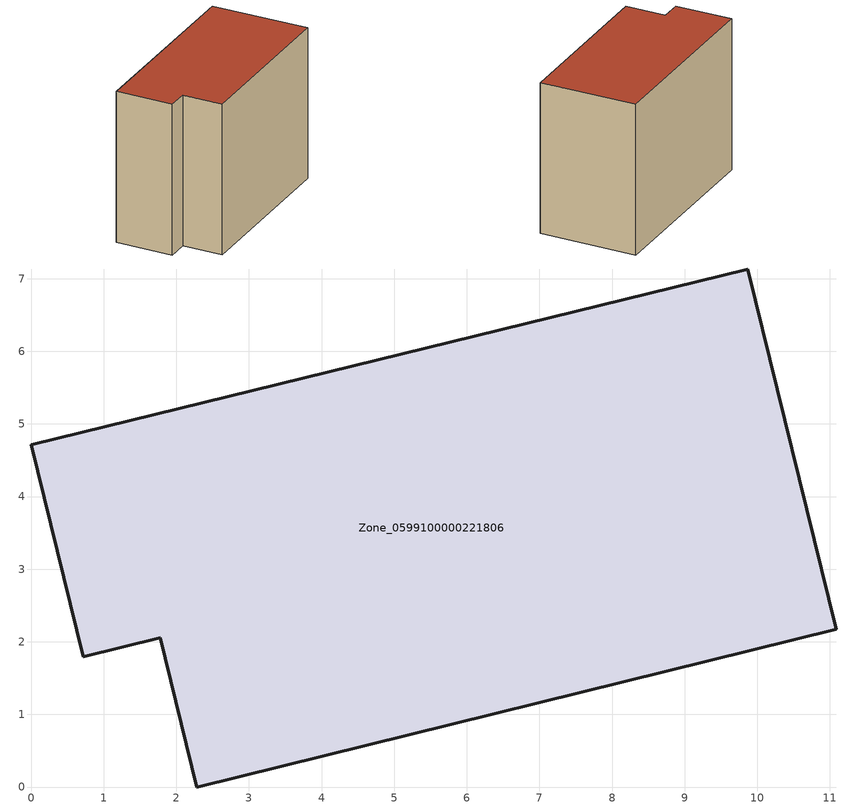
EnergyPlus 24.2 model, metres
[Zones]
Zone_0599100000221806
 floor ground (C_G): 1.78,2.06 0.72,1.79 0,4.71 9.87,7.13 11.09,2.17 2.28,0 z0
 wall outside (C_F): 9.87,7.13 0,4.71 0.72,1.79 1.78,2.06 2.28,0 11.09,2.17 9.87,7.13 z0:8.07
 roof outside (C_R): 2.28,0 11.09,2.17 9.87,7.13 0,4.71 0.72,1.79 1.78,2.06 z8.07
[BUILDING]
Pand.0599100000221806: North Axis=0; Terrain=City; Loads Convergence Tolerance Value=0.04; Temperature Convergence Tolerance Value=0.4; Solar Distribution=FullExterior; Maximum Number of Warmup Days=25; Minimum Number of Warmup Days=1
[Site:Location]
Rotterdam.The.Hague.AP_ZH_NLD Design_Conditions: Latitude=51.96; Longitude=4.45; Time Zone=1; Elevation=-4.5
[SITE:GROUNDTEMPERATURE:BUILDINGSURFACE]
18, 18, 18, 18, 18, 18, 18, 18, 18, 18, 18, 18
[MATERIAL] Thermal Absorptance=0.9; Solar Absorptance=0.7; Visible Absorptance=0.7
Name | Roughness | Thickness | Conductivity | Density | Specific Heat
G.TC.1946 | MediumSmooth | 0.15 | 1 | 540 | 1210
F.TC.1946 | Rough | 0.3 | 0.857143 | 1920 | 840
R.TC.1946 | MediumRough | 0.2 | 0.909091 | 1500 | 1000
[CONSTRUCTION]
C_G: G.TC.1946
C_F: F.TC.1946
C_R: R.TC.1946
[ZONE]
Zone_0599100000221806: Type=1; Multiplier=1; Ceiling Height=Autocalculate; Volume=Autocalculate; Floor Area=autocalculate; Part of Total Floor Area=Yes
[ZONEINFILTRATION:DESIGNFLOWRATE]
Infil_Zone_0599100000221806: Zone or ZoneList or Space or SpaceList=Zone_0599100000221806; Schedule=AlwaysOn; Design Flow Rate Calculation Method=Flow/Area; Flow Rate per Floor Area=0.003; Constant Term Coefficient=1; Temperature Term Coefficient=0; Velocity Term Coefficient=0; Velocity Squared Term Coefficient=0
[HVACTEMPLATE:ZONE:IDEALLOADSAIRSYSTEM]
Zone_0599100000221806: Maximum Heating Supply Air Temperature=50; Minimum Cooling Supply Air Temperature=13; Maximum Heating Supply Air Humidity Ratio=0.0156; Minimum Cooling Supply Air Humidity Ratio=0.0077; Heating Limit=NoLimit; Cooling Limit=NoLimit; Dehumidification Control Type=ConstantSensibleHeatRatio; Cooling Sensible Heat Ratio=0.7; Dehumidification Setpoint=60; Humidification Control Type=None; Humidification Setpoint=30; Outdoor Air Method=None; Outdoor Air Flow Rate per Person=0.00944; Outdoor Air Flow Rate per Zone Floor Area=0; Outdoor Air Flow Rate per Zone=0; Demand Controlled Ventilation Type=None; Outdoor Air Economizer Type=NoEconomizer; Heat Recovery Type=None; Sensible Heat Recovery Effectiveness=0.7; Latent Heat Recovery Effectiveness=0.65
[ZONECONTROL:THERMOSTAT]
ThermostatControl_Zone_0599100000221806: Zone or ZoneList=Zone_0599100000221806; Control Type Schedule=DualSetpointControlType; Control 1=Thermostat_Zone_0599100000221806; Temperature Difference Between Cutout And Setpoint=0
[THERMOSTATSETPOINT:DUALSETPOINT]
Thermostat_Zone_0599100000221806: Heating Setpoint Temperature Schedule=HeatingSetpoint_Zone_0599100000221806; Cooling Setpoint Temperature Schedule=CoolingSetpoint_Zone_0599100000221806
[SCHEDULE:COMPACT]
HeatingSetpoint_Zone_0599100000221806: Through: 12/31, For: AllDays, Until: 24:00, 21
CoolingSetpoint_Zone_0599100000221806: Through: 12/31, For: AllDays, Until: 24:00, 24
DualSetpointControlType: Through: 12/31, For: AllDays, Until: 24:00, 4
AlwaysOn: Through: 12/31, For: AllDays, Until: 24:00, 1
